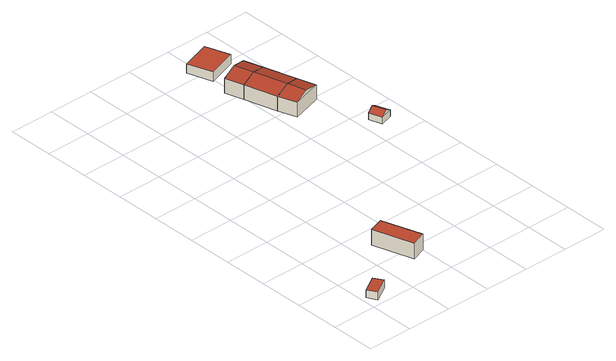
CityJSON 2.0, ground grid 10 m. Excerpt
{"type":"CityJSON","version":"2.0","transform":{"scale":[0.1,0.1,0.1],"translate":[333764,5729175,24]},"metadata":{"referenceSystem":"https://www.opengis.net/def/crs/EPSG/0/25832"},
"CityObjects":{
"building1":{"type":"Building","attributes":{"Geometrietyp2DReferenz":"3000","Gemeindeschluessel":"05170048","function":"31001_2723","roofType":"1000","measuredHeight":1.77},"address":[{"country":"Germany","locality":"Wesel","thoroughfareNumber":"43","thoroughfareName":"Heideweg"}],"geometry":[{"type":"Solid","lod":"2","boundaries":[[[[0,1,2,3]],[[4,5,1,0]],[[6,7,5,4]],[[3,2,7,6]],[[4,0,3,6]],[[1,5,7,2]]]],"semantics":{"surfaces":[{"type":"WallSurface"},{"type":"RoofSurface"},{"type":"GroundSurface"}],"values":[[0,0,0,0,1,2]]}}]},
"building2":{"type":"Building","attributes":{"Geometrietyp2DReferenz":"3000","Gemeindeschluessel":"05170048","function":"51009_1611","roofType":"1000","measuredHeight":3.63},"geometry":[{"type":"Solid","lod":"2","boundaries":[[[[8,9,10,11]],[[12,13,9,8]],[[14,15,13,12]],[[11,10,15,14]],[[12,8,11,14]],[[9,13,15,10]]]],"semantics":{"surfaces":[{"type":"WallSurface"},{"type":"RoofSurface"},{"type":"GroundSurface"}],"values":[[0,0,0,0,1,2]]}}]},
"building3":{"type":"Building","attributes":{"Geometrietyp2DReferenz":"3000","Gemeindeschluessel":"05170048","function":"31001_2700","roofType":"3100","measuredHeight":4.23},"address":[{"country":"Germany","locality":"Wesel","thoroughfareNumber":"5","thoroughfareName":"Kanonenberge"}],"geometry":[{"type":"Solid","lod":"2","boundaries":[[[[16,17,18,19]],[[20,21,17,16]],[[22,23,21,20]],[[19,18,23,22]],[[16,24,20]],[[22,25,19]],[[19,25,24,16]],[[20,24,25,22]],[[17,21,23,18]]]],"semantics":{"surfaces":[{"type":"WallSurface"},{"type":"RoofSurface"},{"type":"GroundSurface"}],"values":[[0,0,0,0,0,0,1,1,2]]}}]},
"building4":{"type":"Building","attributes":{"Geometrietyp2DReferenz":"3000","Gemeindeschluessel":"05170048","function":"31001_2700","roofType":"3100","measuredHeight":4.17},"address":[{"country":"Germany","locality":"Wesel","thoroughfareNumber":"5","thoroughfareName":"Kanonenberge"}],"geometry":[{"type":"Solid","lod":"2","boundaries":[[[[19,18,26,27]],[[22,23,18,19]],[[28,29,23,22]],[[27,26,29,28]],[[19,25,22]],[[28,30,27]],[[27,30,25,19]],[[22,25,30,28]],[[18,23,29,26]]]],"semantics":{"surfaces":[{"type":"WallSurface"},{"type":"RoofSurface"},{"type":"GroundSurface"}],"values":[[0,0,0,0,0,0,1,1,2]]}}]},
"building5":{"type":"Building","attributes":{"Geometrietyp2DReferenz":"3000","Gemeindeschluessel":"05170048","function":"31001_2700","roofType":"3100","measuredHeight":4.14},"address":[{"country":"Germany","locality":"Wesel","thoroughfareNumber":"5","thoroughfareName":"Kanonenberge"}],"geometry":[{"type":"Solid","lod":"2","boundaries":[[[[27,26,31,32]],[[28,29,26,27]],[[33,34,29,28]],[[32,31,34,33]],[[27,30,28]],[[33,35,32]],[[32,35,30,27]],[[28,30,35,33]],[[26,29,34,31]]]],"semantics":{"surfaces":[{"type":"WallSurface"},{"type":"RoofSurface"},{"type":"GroundSurface"}],"values":[[0,0,0,0,0,0,1,1,2]]}}]},
"building6":{"type":"Building","attributes":{"Geometrietyp2DReferenz":"3000","Gemeindeschluessel":"05170048","function":"31001_1313","roofType":"1000","measuredHeight":2.14},"address":[{"country":"Germany","locality":"Wesel","thoroughfareNumber":"5","thoroughfareName":"Kanonenberge"}],"geometry":[{"type":"Solid","lod":"2","boundaries":[[[[36,37,38,39]],[[40,41,37,36]],[[42,43,41,40]],[[39,38,43,42]],[[40,36,39,42]],[[37,41,43,38]]]],"semantics":{"surfaces":[{"type":"WallSurface"},{"type":"RoofSurface"},{"type":"GroundSurface"}],"values":[[0,0,0,0,1,2]]}}]},
"building7":{"type":"Building","attributes":{"Geometrietyp2DReferenz":"3000","Gemeindeschluessel":"05170048","function":"31001_2723","roofType":"3100","measuredHeight":2.3},"address":[{"country":"Germany","locality":"Wesel","thoroughfareNumber":"43","thoroughfareName":"Heideweg"}],"geometry":[{"type":"Solid","lod":"2","boundaries":[[[[44,45,46,47]],[[48,49,45,44]],[[50,51,49,48]],[[47,46,51,50]],[[44,52,48]],[[50,53,47]],[[47,53,52,44]],[[48,52,53,50]],[[45,49,51,46]]]],"semantics":{"surfaces":[{"type":"WallSurface"},{"type":"RoofSurface"},{"type":"GroundSurface"}],"values":[[0,0,0,0,0,0,1,1,2]]}}]}
},
"vertices":[
[54,28,32],[54,28,14],[42,49,14],[42,49,32],[17,6,32],[17,6,14],[6,27,32],[6,27,14],
[201,80,44],[201,80,8],[173,169,8],[173,169,44],[168,68,44],[168,68,8],[140,158,44],[140,158,8],
[391,585,48],[391,585,15],[379,626,15],[379,626,48],[324,565,48],[324,565,15],[311,606,48],[311,606,15],[357,575,57],[345,616,57],
[358,698,15],[358,698,48],[290,678,48],[290,678,15],[324,688,57],
[345,739,15],[345,739,48],[278,719,48],[278,719,15],[312,729,57],
[354,783,36],[354,783,15],[336,838,15],[336,838,36],[289,762,36],[289,762,15],[271,817,36],[271,817,15],
[454,447,31],[454,447,16],[444,477,16],[444,477,31],[426,438,31],[426,438,16],[416,467,31],[416,467,16],[440,442,39],[430,472,39]
]}
